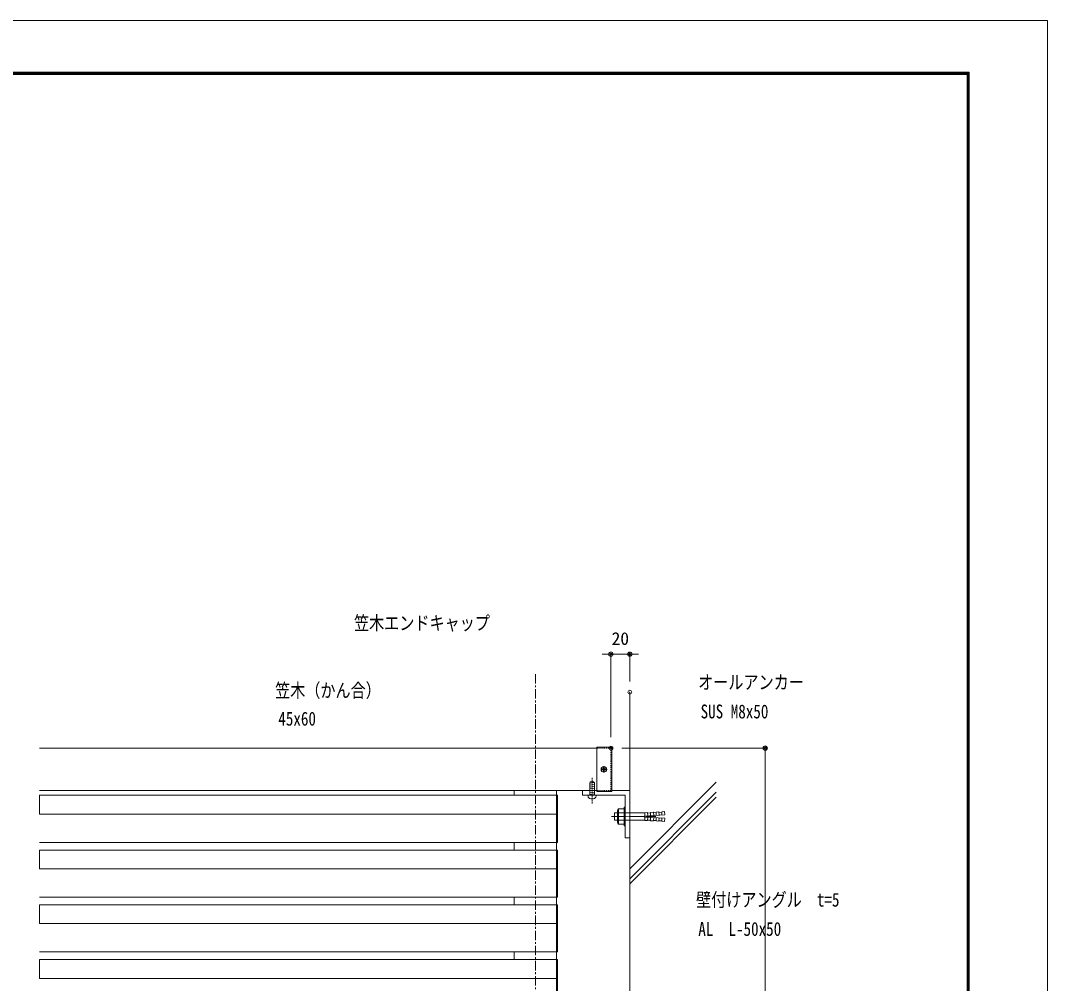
# Model space of a CAD drawing. Units: millimetres, scale not verified. Extents: x -1682 to 1682, y -1188 to 1188.
# Drawn here: x 594 to 1682, y 168 to 1188 of the extents above; entities that cross this region are included whole.
import ezdxf
from ezdxf.enums import TextEntityAlignment as Align

# ---------------------------------------------------------------- set-up
doc = ezdxf.new("R2010")
doc.units = ezdxf.units.MM
doc.header["$LTSCALE"] = 8
doc.header["$PDMODE"] = 32
doc.header["$PDSIZE"] = 4
for name, pattern in [('USER1', [2, 1.25, -0.25, 0.25, -0.25]), ('USER3', [0.375, 0.25, -0.125]), ('USER6', [0.25, 0.125, -0.125]), ('USER7', [2.3, 2, -0.1, 0.1, -0.1])]:
    doc.linetypes.add(name, pattern=pattern)
for name, color, linetype, lineweight in [('0-0_0', 7, 'Continuous', 18), ('0-1_DEFPOINTS', 7, 'Continuous', 18), ('0-6_WAKU', 7, 'Continuous', 18), ('0-A_6ﾊｯﾁﾝｸﾞ', 4, 'Continuous', 18), ('0-B_51破線ｱﾙﾐ', 3, 'USER3', 18), ('0-C_2躯体線', 4, 'Continuous', 18), ('0-E_3中心線', 2, 'USER1', 18), ('1-0_1手摺寸法', 7, 'Continuous', 18), ('1-1_42ｱﾙﾐ部品', 6, 'Continuous', 18)]:
    doc.layers.add(name, color=color, linetype=linetype, lineweight=lineweight)
doc.layers.add('0-3_MOJI', color=7, linetype='Continuous')
doc.styles.add('ＭＳ ゴシック', font='')
doc.styles.get('ＭＳ ゴシック').set_extended_font_data('MS Gothic')

# ---------------------------------------------------------------- blocks, each defined once
blk = doc.blocks.new('A$C43F735A4')
at = {"layer": '0-A_6ﾊｯﾁﾝｸﾞ'}
for p, q in [((10, 30.84), (2, 29.9)), ((10, 30.84), (2, 29.9)), ((2.5, 29.99), (3.33, 31.99)), ((8.67, 31.99), (3.33, 31.99)), ((9.5, 29.99), (8.67, 31.99)), ((10, 28.02), (2, 27.08)), ((10, 28.02), (2, 27.08)), ((10, 25.2), (2, 24.26)), ((10, 25.2), (2, 24.26)), ((10, 22.38), (2, 21.45)), ((10, 22.38), (2, 21.45)), ((10, 19.56), (2, 18.63)), ((10, 19.56), (2, 18.63)), ((10, 16.75), (2, 15.81)), ((10, 16.75), (2, 15.81)), ((2.5, 11.99), (2.5, 29.99)), ((9.5, 11.99), (9.5, 29.99)), ((0, 10.99), (0, 11.59)), ((11.6, 11.99), (0.4, 11.99)), ((10, 14.11), (2, 13.17)), ((10, 14.11), (2, 13.17)), ((8, 6.99), (4, 6.99)), ((12, 10.99), (12, 11.59))]:
    blk.add_line(p, q, dxfattribs=at)
for centre, radius, start, end in [((0.4, 11.59), 0.4, 90, 180), ((4, 10.99), 4, 180, 270), ((8, 10.99), 4, 270, 0), ((11.6, 11.59), 0.4, 0, 90)]:
    blk.add_arc(centre, radius, start, end, dxfattribs=at)
at = {"layer": '0-B_51破線ｱﾙﾐ'}
blk.add_line((6, 0), (6, 38.31), dxfattribs=at)
blk = doc.blocks.new('_ORIGIN2')
at = {"layer": '0-0_0'}
blk.add_line((-1, 0), (-2, 0), dxfattribs=at)
for radius in [1, 0.5]:
    blk.add_circle((0, 0), radius, dxfattribs=at)
blk = doc.blocks.new('D25')
at = {"layer": '0-1_DEFPOINTS'}
for p in [(2762.6, 1881.12), (2762.6, 1800.56), (2722.6, 1682.1)]:
    blk.add_point(p, dxfattribs=at)
at = {"layer": '1-0_1手摺寸法'}
for p, q in [((2713.4, 1881.12), (2704.2, 1881.12)), ((2722.6, 1705.1), (2722.6, 1881.12)), ((2722.6, 1881.12), (2762.6, 1881.12)), ((2762.6, 1823.56), (2762.6, 1881.12)), ((2771.8, 1881.12), (2781, 1881.12))]:
    blk.add_line(p, q, dxfattribs=at)
at = {"layer": '1-0_1手摺寸法', "xscale": 4.6, "yscale": 4.6}
blk.add_blockref('_ORIGIN2', (2722.6, 1881.12), dxfattribs=at)
at = {"layer": '1-0_1手摺寸法', "xscale": 4.6, "yscale": 4.6, "rotation": 180}
blk.add_blockref('_ORIGIN2', (2762.6, 1881.12), dxfattribs=at)
at = {"layer": '1-0_1手摺寸法', "style": 'ＭＳ ゴシック'}
blk.add_text('20', height=26.98, dxfattribs=at).set_placement((2724.2, 1892.62), align=Align.BOTTOM_LEFT)
blk = doc.blocks.new('D28')
at = {"layer": '0-1_DEFPOINTS'}
for p in [(2722.6, 1682.1), (3049.71, 1682.1)]:
    blk.add_point(p, dxfattribs=at)
at = {"layer": '1-0_1手摺寸法'}
for p, q in [((2745.6, 1682.1), (3049.71, 1682.1)), ((3049.71, -508.7), (3049.71, 1672.9))]:
    blk.add_line(p, q, dxfattribs=at)
at = {"layer": '1-0_1手摺寸法', "xscale": 4.6, "yscale": 4.6, "rotation": 90}
blk.add_blockref('_ORIGIN2', (3049.71, 1682.1), dxfattribs=at)

msp = doc.modelspace()

# ---------------------------------------------------------------- linework, layer by layer
at = {"layer": '0-0_0'}
for p, q in [((1204.562, 417.107), (614.294, 417.107)), ((1220.562, 418.107), (1204.562, 418.107)), ((1204.562, 418.107), (1204.562, 371.107)), ((1220.562, 418.107), (1220.562, 371.107)), ((1204.562, 372.107), (614.294, 372.107)), ((1117.062, 372.107), (1117.062, 367.107)), ((1162.062, 127.581), (1162.062, 372.107)), ((1220.562, 371.107), (1204.562, 371.107)), ((1117.062, 317.107), (1117.062, 309.107)), ((1117.062, 259.107), (1117.062, 251.107)), ((1117.062, 201.107), (1117.062, 193.107))]:
    msp.add_line(p, q, dxfattribs=at)
at = {"layer": '0-0_0', "linetype": 'USER6'}
for p, q in [((1219.562, 417.107), (1204.562, 417.107)), ((1219.562, 417.107), (1219.562, 372.107)), ((1219.562, 372.107), (1204.562, 372.107))]:
    msp.add_line(p, q, dxfattribs=at)
at = {"layer": '0-1_DEFPOINTS', "color": 5}
for p, q in [((1682, 1188), (-1682, 1188)), ((1682, -1188), (1682, 1188))]:
    msp.add_line(p, q, dxfattribs=at)
at = {"layer": '0-1_DEFPOINTS'}
for p, q in [((614.294, 347.107), (614.294, 367.107)), ((614.294, 289.107), (614.294, 309.107)), ((614.294, 231.107), (614.294, 251.107)), ((614.294, 173.107), (614.294, 193.107))]:
    msp.add_line(p, q, dxfattribs=at)
at = {"layer": '0-6_WAKU'}
for p, q in [((1599.2, 1133.2), (-1603.2, 1133.2)), ((1598.6, 1132.6), (-1602.6, 1132.6)), ((1598, 1132), (-1602, 1132)), ((1597.4, 1131.4), (-1601.4, 1131.4)), ((1597.4, -1127.4), (1597.4, 1131.4)), ((1598, -1128), (1598, 1132)), ((1598.6, -1128.6), (1598.6, 1132.6)), ((1599.2, -1129.2), (1599.2, 1133.2)), ((1596.8, 1130.8), (-1600.8, 1130.8)), ((1596.8, -1126.8), (1596.8, 1130.8))]:
    msp.add_line(p, q, dxfattribs=at)
at = {"layer": '0-A_6ﾊｯﾁﾝｸﾞ'}
for p, q in [((1215.362, 394.607), (1208.762, 394.607)), ((1211.187, 394.982), (1209.658, 394.982)), ((1209.658, 394.232), (1209.658, 394.982)), ((1211.187, 394.232), (1209.658, 394.232)), ((1211.687, 397.012), (1211.687, 395.482)), ((1211.687, 397.012), (1212.437, 397.012)), ((1211.687, 392.203), (1211.687, 393.732)), ((1211.687, 392.203), (1212.437, 392.203)), ((1212.062, 391.307), (1212.062, 397.907)), ((1212.437, 397.012), (1212.437, 395.482)), ((1212.437, 392.203), (1212.437, 393.732)), ((1212.937, 394.982), (1214.466, 394.982)), ((1212.937, 394.232), (1214.466, 394.232)), ((1214.466, 394.232), (1214.466, 394.982))]:
    msp.add_line(p, q, dxfattribs=at)
msp.add_circle((1212.062, 394.607), 3, dxfattribs=at)
for centre, start, end in [((1211.187, 395.482), 270, 0), ((1211.187, 393.732), 0, 90), ((1212.937, 395.482), 180, 270), ((1212.937, 393.732), 90, 180)]:
    msp.add_arc(centre, 0.5, start, end, dxfattribs=at)
at = {"layer": '0-C_2躯体線'}
for p, q in [((1239.562, 476.339), (1239.562, -791.43)), ((1239.562, 289.312), (1331.15, 380.9)), ((1239.562, 278.703), (1331.15, 370.292)), ((1239.562, 273.409), (1331.15, 364.998))]:
    msp.add_line(p, q, dxfattribs=at)
at = {"layer": '0-E_3中心線'}
msp.add_line((1139.562, 495.607), (1139.562, -792.622), dxfattribs=at)
at = {"layer": '0-E_3中心線', "linetype": 'USER7'}
msp.add_line((1220.178, 344.607), (1266.976, 344.607), dxfattribs=at)
at = {"layer": '1-1_42ｱﾙﾐ部品'}
for p, q in [((1204.562, 372.107), (1189.562, 372.107)), ((1189.562, 372.107), (1189.562, 367.107)), ((1239.562, 372.107), (1220.562, 372.107)), ((1239.562, 322.107), (1239.562, 372.107)), ((1163.062, 367.107), (614.294, 367.107)), ((1162.062, 367.107), (1162.062, 317.107)), ((1163.062, 367.107), (1163.062, 317.107)), ((1234.562, 367.107), (1189.562, 367.107)), ((1234.562, 322.107), (1234.562, 367.107)), ((1223.379, 348.607), (1226.577, 348.607)), ((1223.379, 348.607), (1223.379, 340.607)), ((1226.577, 350.607), (1226.577, 338.607)), ((1227.577, 352.607), (1227.577, 336.607)), ((1227.577, 352.607), (1233.577, 352.607)), ((1227.577, 348.607), (1233.577, 348.607)), ((1233.577, 354.607), (1233.577, 334.607)), ((1233.577, 354.607), (1234.562, 354.607)), ((1234.562, 354.607), (1234.562, 334.607)), ((1234.562, 348.588), (1255.393, 348.638)), ((1255.393, 348.638), (1258.388, 348.81)), ((1255.594, 345.143), (1255.393, 348.638)), ((1258.388, 348.81), (1258.588, 345.33)), ((1258.416, 348.311), (1261.411, 348.484)), ((1258.75, 348.331), (1261.411, 348.484)), ((1261.383, 348.983), (1264.378, 349.156)), ((1261.383, 348.983), (1261.583, 345.503)), ((1261.717, 349.002), (1264.712, 349.175)), ((1264.712, 349.175), (1264.912, 345.693)), ((1264.74, 348.676), (1267.401, 348.83)), ((1264.74, 348.676), (1267.317, 348.825)), ((1267.373, 349.329), (1270.368, 349.502)), ((1267.373, 349.329), (1267.573, 345.849)), ((1270.368, 349.502), (1270.568, 346.021)), ((1270.396, 349.002), (1273.391, 349.175)), ((1273.363, 349.674), (1276.375, 349.848)), ((1273.363, 349.674), (1273.563, 346.194)), ((1276.574, 346.396), (1276.375, 349.848)), ((1162.062, 347.107), (614.294, 347.107)), ((1223.379, 340.607), (1226.577, 340.607)), ((1227.577, 340.607), (1233.577, 340.607)), ((1234.562, 340.607), (1255.624, 340.607)), ((1255.122, 345.107), (1276.577, 346.354)), ((1255.122, 344.107), (1255.122, 345.107)), ((1255.122, 344.107), (1276.577, 342.861)), ((1255.594, 344.072), (1255.393, 340.577)), ((1255.393, 340.577), (1258.388, 340.405)), ((1258.388, 340.405), (1258.588, 343.885)), ((1258.416, 340.904), (1261.411, 340.731)), ((1258.75, 340.884), (1261.411, 340.731)), ((1261.383, 340.232), (1261.583, 343.712)), ((1261.383, 340.232), (1264.378, 340.059)), ((1261.717, 340.213), (1264.712, 340.04)), ((1264.712, 340.04), (1264.912, 343.522)), ((1264.74, 340.539), (1267.401, 340.385)), ((1264.74, 340.539), (1267.317, 340.39)), ((1267.373, 339.886), (1267.573, 343.366)), ((1267.373, 339.886), (1270.368, 339.713)), ((1270.368, 339.713), (1270.568, 343.194)), ((1270.396, 340.213), (1273.391, 340.04)), ((1273.363, 339.541), (1273.563, 343.021)), ((1273.363, 339.541), (1276.375, 339.367)), ((1276.574, 342.819), (1276.375, 339.367)), ((1227.577, 336.607), (1233.577, 336.607)), ((1233.577, 334.607), (1234.562, 334.607)), ((1163.062, 317.107), (614.294, 317.107)), ((1234.562, 322.107), (1239.562, 322.107)), ((1163.062, 309.107), (614.294, 309.107)), ((1162.062, 309.107), (1162.062, 259.107)), ((1163.062, 309.107), (1163.062, 259.107)), ((1162.062, 289.107), (614.294, 289.107)), ((1163.062, 259.107), (614.294, 259.107)), ((1163.062, 251.107), (614.294, 251.107)), ((1162.062, 251.107), (1162.062, 201.107)), ((1163.062, 251.107), (1163.062, 201.107)), ((1162.062, 231.107), (614.294, 231.107)), ((1163.062, 201.107), (614.294, 201.107)), ((1163.062, 193.107), (614.294, 193.107)), ((1162.062, 193.107), (1162.062, 143.107)), ((1163.062, 193.107), (1163.062, 143.107)), ((1162.062, 173.107), (614.294, 173.107))]:
    msp.add_line(p, q, dxfattribs=at)
for centre, radius, start, end in [((1229.077, 350.607), 2.5, 126.8699, 233.1301), ((1235.077, 344.607), 8.5, 151.92751, 208.07249), ((1229.077, 338.607), 2.5, 126.8699, 233.1301)]:
    msp.add_arc(centre, radius, start, end, dxfattribs=at)

# ---------------------------------------------------------------- block references
at = {"layer": '0-3_MOJI', "xscale": 0.7142857, "yscale": 0.7142857}
msp.add_blockref('A$C43F735A4', (1195.276, 358.546), dxfattribs=at)
at = {"layer": '1-0_1手摺寸法', "xscale": 0.5, "yscale": 0.5}
for name in ['D25', 'D28']:
    msp.add_blockref(name, (-141.739, -423.942), dxfattribs=at)

# ---------------------------------------------------------------- texts
at = {"layer": '0-0_0', "style": 'ＭＳ ゴシック', "width": 0.8}
for s, p in [('笠木エンドキャップ', (947.392, 537.87)), ('オールアンカー', (1311.979, 475.197)), ('笠木（かん合）', (863.826, 466.517)), ('SUS M8x50', (1314.582, 444.213)), ('45x60', (867.199, 436.585)), ('壁付けアングル\u3000t=5', (1309.757, 244.749)), ('AL\u3000L-50x50', (1312.133, 213.764))]:
    msp.add_text(s, height=14.66, dxfattribs=at).set_placement(p, align=Align.BOTTOM_LEFT)

doc.saveas('drawing.dxf')
